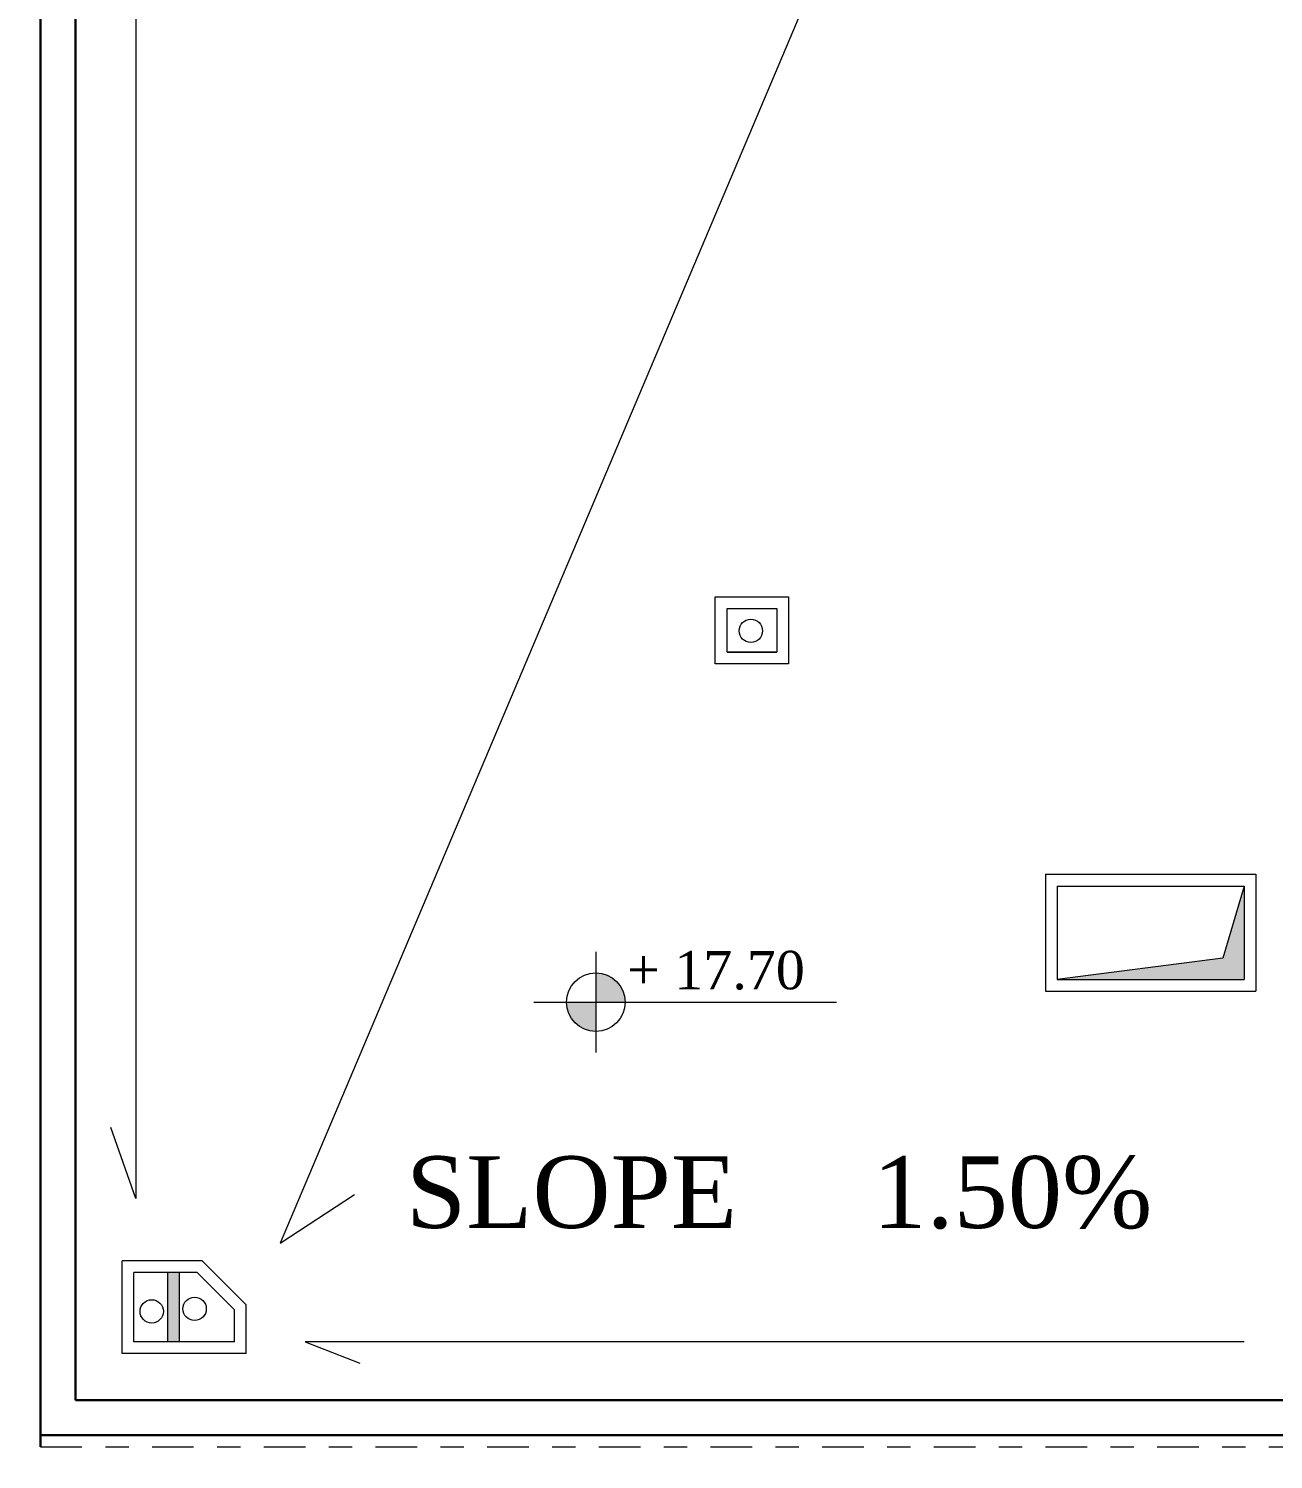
# Model space of a CAD drawing. Header units: metres. Extents: x 236 to 355, y 67 to 475.
# Drawn here: x 289.27 to 294.59, y 321.96 to 328.08 of the extents above; entities that cross this region are included whole.
import ezdxf

# ---------------------------------------------------------------- set-up
doc = ezdxf.new("R2010")
doc.units = ezdxf.units.M
doc.header["$LTSCALE"] = 0.007
doc.header["$MEASUREMENT"] = 0
doc.header["$PDMODE"] = 3
doc.linetypes.add('DASHDOTX2', pattern=[50.8, 25.4, -12.7, 0, -12.7])
for name, color, linetype, lineweight in [('decoration', 251, 'Continuous', 18), ('dim', 220, 'Continuous', 5), ('stair', 20, 'Continuous', 15), ('walll', 7, 'Continuous', 30)]:
    doc.layers.add(name, color=color, linetype=linetype, lineweight=lineweight)
doc.styles.get("Standard").update_dxf_attribs({"font": 'dutch.ttf'})
doc.dimstyles.new('1', dxfattribs={"dimtxt": 0.17, "dimasz": 0.17, "dimexe": 0.1, "dimexo": 0.1, "dimgap": 0, "dimtad": 0, "dimzin": 1, "dimtxsty": 'Standard', "dimblk": 'DOTSMALL', "dimcen": 0.17, "dimse1": 1, "dimse2": 1, "dimclrd": 6, "dimclre": 1, "dimclrt": 7, "dimadec": 0, "dimazin": 0, "dimtfac": 1, "dimtix": 1, "dimtmove": 0, "dimatfit": 3, "dimldrblk": 'DOTSMALL', "dimfxl": 1, "dimlwd": 5, "dimarcsym": 0})

# ---------------------------------------------------------------- blocks, each defined once
blk = doc.blocks.new('HICOD')
at = {"linetype": 'Continuous'}
h = blk.add_hatch(color=0, dxfattribs=at)
h.paths.add_polyline_path([(-0.125, 0, 0.414214), (0, -0.125), (0, 0)])
h.paths.add_polyline_path([(0, 0.125), (0, 0), (0.125, 0, 0.414214)])
at = {"color": 0, "linetype": 'Continuous'}
for p, q in [((0, 0.2159), (0, -0.2157)), ((-0.2657, 0), (1.03, 0))]:
    blk.add_line(p, q, dxfattribs=at)
blk.add_circle((0, 0), 0.125, dxfattribs=at)
blk = doc.blocks.new('_DotSmall')
at = {"color": 0, "linetype": 'ByBlock', "const_width": 0.5}
blk.add_lwpolyline([(-0.0625, 0, 1), (0.0625, 0, 1)], format="xyb", close=True, dxfattribs=at)
blk = doc.blocks.new('*D110')
at = {"layer": 'Defpoints', "color": 0, "transparency": 16777216}
for p in [(289.318, 333.0163), (287.4493, 322.0163), (289.318, 322.0163)]:
    blk.add_point(p, dxfattribs=at)
at = {"layer": 'dim', "color": 6, "lineweight": 5, "transparency": 16777216}
for p, q in [((287.4493, 333.0163), (287.4493, 327.775)), ((287.4493, 322.0163), (287.4493, 327.2576))]:
    blk.add_line(p, q, dxfattribs=at)
at = {"layer": 'dim', "color": 6, "lineweight": 5, "transparency": 16777216, "xscale": 0.17, "yscale": 0.17, "zscale": 0.17}
for p, rotation in [((287.4493, 333.0163), 90), ((287.4493, 322.0163), 270)]:
    blk.add_blockref('_DotSmall', p, dxfattribs=dict(at, rotation=rotation))
at = {"layer": 'dim', "color": 7, "transparency": 16777216, "insert": (287.4493, 327.5163), "char_height": 0.17, "attachment_point": 5, "rotation": 90}
blk.add_mtext('11,00', dxfattribs=at)
blk = doc.blocks.new('*D108')
at = {"layer": 'Defpoints', "color": 0, "transparency": 16777216}
for p in [(289.318, 333.0163), (287.4493, 322.0163), (289.318, 322.0163)]:
    blk.add_point(p, dxfattribs=at)
at = {"layer": 'dim', "color": 6, "lineweight": 5, "transparency": 16777216}
for p, q in [((287.4493, 333.0163), (287.4493, 327.775)), ((287.4493, 322.0163), (287.4493, 327.2576))]:
    blk.add_line(p, q, dxfattribs=at)
at = {"layer": 'dim', "color": 6, "lineweight": 5, "transparency": 16777216, "xscale": 0.17, "yscale": 0.17, "zscale": 0.17}
for p, rotation in [((287.4493, 333.0163), 90), ((287.4493, 322.0163), 270)]:
    blk.add_blockref('_DotSmall', p, dxfattribs=dict(at, rotation=rotation))
at = {"layer": 'dim', "color": 7, "transparency": 16777216, "insert": (287.4493, 327.5163), "char_height": 0.17, "attachment_point": 5, "rotation": 90}
blk.add_mtext('11,00', dxfattribs=at)

msp = doc.modelspace()

# ---------------------------------------------------------------- hatches: boundary and pattern name
at = {"layer": 'stair', "lineweight": 5}
h = msp.add_hatch(color=256, dxfattribs=at)
h.dxf.hatch_style = 1
h.paths.add_polyline_path([(294.468, 324.4163), (294.3768, 324.1075), (293.668, 324.0163), (294.468, 324.0163)])
h = msp.add_hatch(color=256, dxfattribs=at)
h.dxf.hatch_style = 1
h.paths.add_polyline_path([(294.468, 324.4163), (294.3768, 324.1075), (293.668, 324.0163), (294.468, 324.0163)])
at = {"layer": 'walll', "true_color": 0x6c0707}
h = msp.add_hatch(color=16, dxfattribs=at)
h.dxf.hatch_style = 1
h.paths.add_polyline_path([(289.8612, 322.4663), (289.9112, 322.4663), (289.9112, 322.7626), (289.8612, 322.7626)])

# ---------------------------------------------------------------- linework, layer by layer
at = {"layer": 'decoration'}
for p, q in [((294.3931, 332.4602), (290.3438, 322.8883)), ((294.3931, 332.4602), (290.3438, 322.8883)), ((289.7261, 331.7576), (289.7261, 323.0796)), ((289.7261, 331.7576), (289.7261, 323.0796)), ((289.7261, 323.0796), (289.6198, 323.3831)), ((289.7261, 323.0796), (289.6198, 323.3831)), ((290.3438, 322.8883), (290.6611, 323.0962)), ((290.3438, 322.8883), (290.6611, 323.0962)), ((294.4681, 322.4659), (290.4505, 322.4659)), ((290.4505, 322.4659), (290.6844, 322.3754)), ((294.4681, 322.4659), (290.4505, 322.4659)), ((290.4505, 322.4659), (290.6844, 322.3754))]:
    msp.add_line(p, q, dxfattribs=at)
at = {"layer": 'stair', "lineweight": 5}
for p, q in [((292.468, 325.6035), (292.468, 325.4163)), ((292.468, 325.6035), (292.468, 325.4163)), ((292.2554, 325.4163), (292.468, 325.4163)), ((292.2554, 325.4163), (292.468, 325.4163)), ((293.618, 324.4663), (293.618, 323.9663)), ((293.618, 324.4663), (294.518, 324.4663)), ((294.518, 324.4663), (294.518, 323.9663)), ((293.668, 324.4163), (293.668, 324.0163)), ((293.668, 324.4163), (294.468, 324.4163)), ((293.668, 324.4163), (293.668, 324.0163)), ((293.668, 324.4163), (294.468, 324.4163)), ((294.468, 324.4163), (294.3768, 324.1075)), ((294.468, 324.4163), (294.3768, 324.1075)), ((294.468, 324.4163), (294.468, 324.0163)), ((294.468, 324.4163), (294.468, 324.0163)), ((294.3768, 324.1075), (293.668, 324.0163)), ((294.3768, 324.1075), (293.668, 324.0163)), ((293.668, 324.0163), (294.468, 324.0163)), ((293.668, 324.0163), (294.468, 324.0163)), ((293.618, 323.9663), (294.518, 323.9663)), ((290.0097, 322.8126), (289.668, 322.8126)), ((289.668, 322.4163), (289.668, 322.8126)), ((290.0097, 322.8126), (290.198, 322.6243)), ((289.989, 322.7626), (289.718, 322.7626)), ((289.718, 322.4663), (289.718, 322.7626)), ((289.989, 322.7626), (289.718, 322.7626)), ((289.718, 322.4663), (289.718, 322.7626)), ((289.8612, 322.7626), (289.8612, 322.4663)), ((289.8612, 322.7626), (289.8612, 322.4663)), ((289.9112, 322.7626), (289.9112, 322.4663)), ((289.9112, 322.7626), (289.9112, 322.4663)), ((289.989, 322.7626), (290.148, 322.6036)), ((289.989, 322.7626), (290.148, 322.6036)), ((290.148, 322.4663), (290.148, 322.6036)), ((290.148, 322.4663), (290.148, 322.6036)), ((290.198, 322.4163), (290.198, 322.6243)), ((290.198, 322.4163), (289.668, 322.4163)), ((290.148, 322.4663), (289.718, 322.4663)), ((290.148, 322.4663), (289.718, 322.4663))]:
    msp.add_line(p, q, dxfattribs=at)
at = {"layer": 'stair', "linetype": 'DASHDOTX2'}
msp.add_line((289.318, 322.0163), (314.318, 322.0163), dxfattribs=at)
msp.add_line((289.318, 322.0163), (314.318, 322.0163), dxfattribs=at)
at = {"layer": 'stair', "lineweight": 5}
for points in [[(292.518, 325.3663), (292.2054, 325.3663), (292.2054, 325.6535), (292.518, 325.6535)], [(292.468, 325.4163), (292.2554, 325.4163), (292.2554, 325.6035), (292.468, 325.6035)], [(292.468, 325.4163), (292.2554, 325.4163), (292.2554, 325.6035), (292.468, 325.6035)]]:
    msp.add_lwpolyline(points, close=True, dxfattribs=at)
for centre in [(292.3575, 325.5081), (292.3575, 325.5081), (289.9777, 322.6074), (289.9777, 322.6074), (289.7942, 322.5964), (289.7942, 322.5964)]:
    msp.add_circle(centre, 0.05, dxfattribs=at)
at = {"layer": 'walll'}
for p, q in [((289.318, 333.0163), (289.318, 322.0163)), ((289.318, 333.0163), (289.318, 322.0163)), ((289.468, 332.8163), (289.468, 322.2163)), ((289.468, 332.8163), (289.468, 322.2163)), ((289.468, 322.2163), (300.2678, 322.2163)), ((289.318, 322.0663), (314.318, 322.0663)), ((289.318, 322.0663), (314.318, 322.0663))]:
    msp.add_line(p, q, dxfattribs=at)

# ---------------------------------------------------------------- block references
at = {"layer": 'stair', "linetype": 'ByBlock', "lineweight": 5}
msp.add_blockref('HICOD', (291.6941, 323.9192), dxfattribs=at)
msp.add_blockref('HICOD', (291.6941, 323.9192), dxfattribs=at)

# ---------------------------------------------------------------- texts
at = {"layer": 'walll'}
for s, height, p in [('+ 17.70', 0.16435, (291.8278, 323.9744)), ('+ 17.70', 0.16435, (291.8278, 323.9744)), ('SLOPE     1.50%%%', 0.306846, (290.8819, 322.9535)), ('SLOPE     1.50%%%', 0.306846, (290.8819, 322.9535))]:
    msp.add_text(s, height=height, dxfattribs=at).set_placement(p)

# ---------------------------------------------------------------- dimensions: what is measured, and where the dimension line sits
at = {"layer": 'dim'}
for picture in ['*D110', '*D108']:
    dim = msp.add_linear_dim(base=(287.4493, 322.0163), p1=(289.318, 333.0163), p2=(289.318, 322.0163), angle=90, dimstyle='1', dxfattribs=at)
    dim.commit()
    dim.dimension.update_dxf_attribs({"geometry": picture, "text_midpoint": (287.4493, 327.5163)})

doc.saveas('drawing.dxf')
